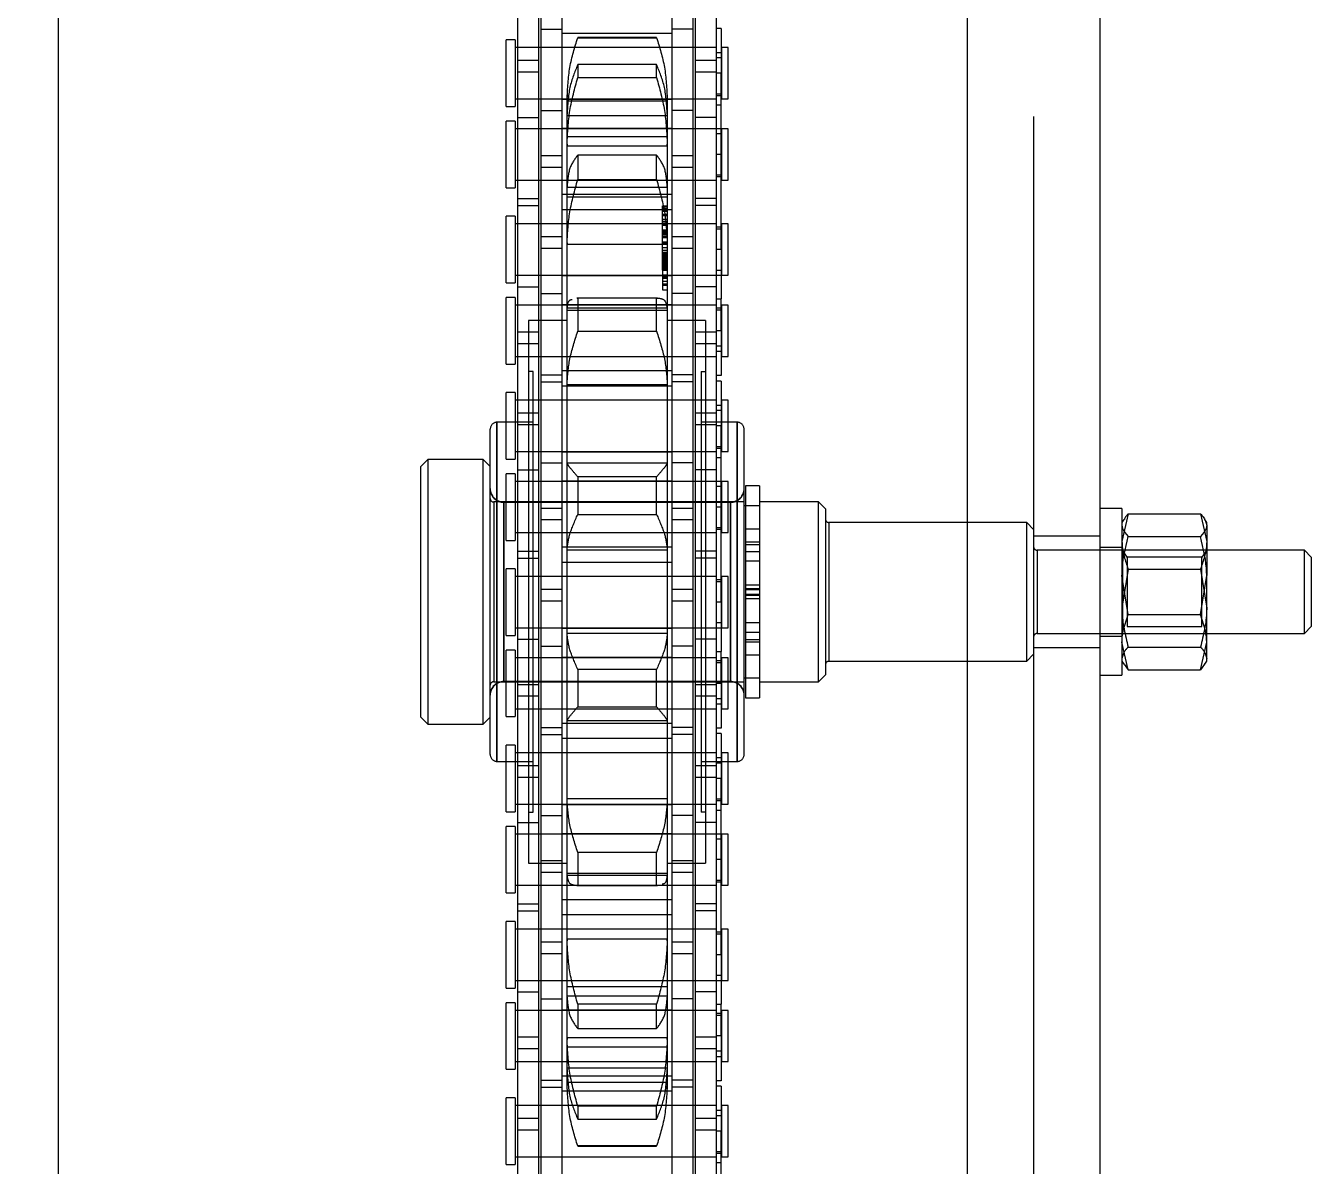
# Model space of a CAD drawing. Header units: metres. Extents: x 0 to 63075, y 0 to 44550.
# Drawn here: x 14312.8 to 14405.4, y 27588.1 to 27670.3 of the extents above; entities that cross this region are included whole.
import ezdxf

# ---------------------------------------------------------------- set-up
doc = ezdxf.new("R2010")
doc.units = ezdxf.units.M
doc.header["$LTSCALE"] = 75
doc.linetypes.add('HIDDEN2', pattern=[4.7625, 3.175, -1.5875])
for name, color, linetype in [('SDM', 7, 'Continuous'), ('SL1', 8, 'Continuous'), ('SL4', 4, 'Continuous'), ('ST1', 7, 'HIDDEN2')]:
    doc.layers.add(name, color=color, linetype=linetype)

# ---------------------------------------------------------------- blocks, each defined once
blk = doc.blocks.new('A$Cf5d57027')
at = {"layer": 'SL1'}
blk.add_ellipse((6114.57, 5011.08), major_axis=(0, 193.675), ratio=0.707107, start_param=0, end_param=3.141593, dxfattribs=at)
blk = doc.blocks.new('A$Ca53c419a')
at = {"layer": 'SL4'}
for p, q in [((1009.762, 281.235), (2334.737, 281.235)), ((1009.762, 215.76), (2334.737, 215.76)), ((2334.737, 206.235), (1009.762, 206.235)), ((1222.92, 206.235), (1222.92, 204.635)), ((1234.92, 204.635), (1234.92, 206.235)), ((1234.675, 204.635), (1222.92, 204.635)), ((1223.307, 204.188), (1225.297, 204.635)), ((1223.717, 204.471), (1223.307, 204.188)), ((1223.307, 204.188), (1223.307, 198.982)), ((1223.92, 204.635), (1223.707, 204.512)), ((1227.286, 204.188), (1230.092, 204.635)), ((1227.286, 204.188), (1227.286, 198.982)), ((1232.899, 204.188), (1232.899, 198.982)), ((1234.133, 204.512), (1233.92, 204.635)), ((1234.533, 204.188), (1234.533, 198.982)), ((1234.92, 204.635), (1234.675, 204.635)), ((1223.307, 198.982), (1225.297, 198.535)), ((1223.717, 198.699), (1223.307, 198.982)), ((1223.707, 198.658), (1223.92, 198.535)), ((1223.92, 198.535), (1225.297, 198.535)), ((1225.297, 198.535), (1230.092, 198.535)), ((1225.92, 198.535), (1225.92, 191.5)), ((1227.286, 198.982), (1230.092, 198.535)), ((1233.716, 198.535), (1230.092, 198.535)), ((1231.92, 191.5), (1231.92, 198.535)), ((1233.716, 198.535), (1233.92, 198.535)), ((1233.92, 198.535), (1234.133, 198.658)), ((1225.92, 191.5), (1226.42, 191)), ((1225.92, 191.5), (1231.92, 191.5)), ((1231.42, 191), (1226.42, 191)), ((1231.42, 191), (1231.92, 191.5))]:
    blk.add_line(p, q, dxfattribs=at)
for points, knots in [([(1225.297, 204.635), (1225.344, 204.635), (1226.016, 204.628), (1226.674, 204.4), (1227.286, 204.188)], [0, 0, 0, 0, 0.070201, 1, 1, 1, 1]), ([(1230.092, 204.635), (1230.159, 204.635), (1231.107, 204.628), (1232.035, 204.4), (1232.899, 204.188)], [0, 0, 0, 0, 0.070201, 1, 1, 1, 1]), ([(1233.716, 204.635), (1233.641, 204.628), (1233.365, 204.604), (1233.096, 204.364), (1232.899, 204.188)], [0, 0, 0, 0, 0.268634, 1, 1, 1, 1]), ([(1234.533, 204.188), (1234.464, 204.26), (1234.331, 204.4), (1234.192, 204.442), (1234.125, 204.463)], [0, 0, 0, 0, 0.512853, 1, 1, 1, 1]), ([(1225.297, 198.535), (1225.344, 198.535), (1226.016, 198.542), (1226.674, 198.77), (1227.286, 198.982)], [0, 0, 0, 0, 0.070201, 1, 1, 1, 1]), ([(1230.092, 198.535), (1230.159, 198.535), (1231.107, 198.542), (1232.035, 198.77), (1232.899, 198.982)], [0, 0, 0, 0, 0.070201, 1, 1, 1, 1]), ([(1233.716, 198.535), (1233.641, 198.542), (1233.365, 198.566), (1233.096, 198.806), (1232.899, 198.982)], [0, 0, 0, 0, 0.268634, 1, 1, 1, 1]), ([(1234.533, 198.982), (1234.464, 198.914), (1234.198, 198.652), (1233.921, 198.585), (1233.716, 198.535)], [0, 0, 0, 0, 0.257551, 1, 1, 1, 1])]:
    blk.add_open_spline(points, degree=3, knots=knots, dxfattribs=at)
at = {"layer": 'ST1'}
for p, q in [((1219.895, 255.145), (1219.395, 254.645)), ((1219.895, 255.145), (1237.945, 255.145)), ((1238.445, 254.645), (1237.945, 255.145)), ((1238.445, 254.645), (1219.395, 254.645)), ((1219.395, 254.645), (1219.395, 250.645)), ((1238.445, 250.645), (1238.445, 254.645)), ((1217.194, 250.145), (1240.646, 250.145)), ((1219.395, 250.645), (1238.445, 250.645)), ((1219.395, 250.645), (1219.895, 250.145)), ((1237.945, 250.145), (1238.445, 250.645)), ((1216.705, 249.656), (1241.135, 249.656)), ((1216.705, 249.656), (1216.705, 247.056)), ((1241.135, 249.656), (1216.705, 249.656)), ((1235.395, 249.895), (1222.445, 249.895)), ((1222.445, 249.895), (1222.445, 231.855)), ((1222.445, 249.168), (1222.445, 232.832)), ((1235.37, 249.168), (1222.47, 249.168)), ((1222.47, 232.832), (1222.47, 249.168)), ((1222.47, 249.168), (1235.37, 249.168)), ((1235.37, 249.168), (1235.37, 232.832)), ((1235.395, 231.855), (1235.395, 249.895)), ((1235.395, 232.832), (1235.395, 249.168)), ((1241.135, 247.056), (1241.135, 249.656)), ((1187.678, 249), (1192.475, 249)), ((1187.678, 249), (1187.678, 248.342)), ((1192.475, 248.342), (1187.678, 248.342)), ((1188.232, 248.342), (1188.232, 233.843)), ((1191.922, 233.843), (1191.922, 248.342)), ((1192.475, 248.342), (1192.475, 249)), ((1194.53, 249), (1199.327, 249)), ((1194.53, 249), (1194.53, 248.342)), ((1199.327, 248.342), (1194.53, 248.342)), ((1195.084, 248.342), (1195.084, 233.843)), ((1198.774, 233.843), (1198.774, 248.342)), ((1199.327, 248.342), (1199.327, 249)), ((1200.378, 249), (1205.175, 249)), ((1200.378, 249), (1200.378, 248.342)), ((1205.175, 248.342), (1200.378, 248.342)), ((1200.932, 248.342), (1200.932, 233.843)), ((1204.622, 233.843), (1204.622, 248.342)), ((1205.175, 248.342), (1205.175, 249)), ((1207.23, 249), (1212.027, 249)), ((1207.23, 249), (1207.23, 248.342)), ((1212.027, 248.342), (1207.23, 248.342)), ((1207.784, 248.342), (1207.784, 233.843)), ((1211.474, 233.843), (1211.474, 248.342)), ((1212.027, 248.342), (1212.027, 249)), ((1213.078, 249), (1217.875, 249)), ((1213.078, 249), (1213.078, 248.342)), ((1217.875, 248.342), (1213.078, 248.342)), ((1213.632, 248.342), (1213.632, 233.843)), ((1217.322, 233.843), (1217.322, 248.342)), ((1217.875, 248.342), (1217.875, 249)), ((1219.93, 249), (1224.727, 249)), ((1219.93, 249), (1219.93, 248.342)), ((1224.727, 248.342), (1219.93, 248.342)), ((1220.484, 248.342), (1220.484, 233.843)), ((1224.174, 233.843), (1224.174, 248.342)), ((1224.727, 248.342), (1224.727, 249)), ((1225.778, 249), (1230.575, 249)), ((1225.778, 249), (1225.778, 248.342)), ((1230.575, 248.342), (1225.778, 248.342)), ((1226.332, 248.342), (1226.332, 233.843)), ((1230.022, 233.843), (1230.022, 248.342)), ((1230.575, 248.342), (1230.575, 249)), ((1232.63, 249), (1237.427, 249)), ((1232.63, 249), (1232.63, 248.342)), ((1237.427, 248.342), (1232.63, 248.342)), ((1233.184, 248.342), (1233.184, 233.843)), ((1236.874, 233.843), (1236.874, 248.342)), ((1237.427, 248.342), (1237.427, 249)), ((1238.478, 249), (1243.275, 249)), ((1238.478, 249), (1238.478, 248.342)), ((1243.275, 248.342), (1238.478, 248.342)), ((1239.032, 248.342), (1239.032, 233.843)), ((1242.722, 233.843), (1242.722, 248.342)), ((1243.275, 248.342), (1243.275, 249)), ((1245.33, 249), (1250.127, 249)), ((1245.33, 249), (1245.33, 248.342)), ((1250.127, 248.342), (1245.33, 248.342)), ((1245.884, 248.342), (1245.884, 233.843)), ((1249.574, 233.843), (1249.574, 248.342)), ((1250.127, 248.342), (1250.127, 249)), ((1251.178, 249), (1255.975, 249)), ((1251.178, 249), (1251.178, 248.342)), ((1255.975, 248.342), (1251.178, 248.342)), ((1251.732, 248.342), (1251.732, 233.843)), ((1255.422, 233.843), (1255.422, 248.342)), ((1255.975, 248.342), (1255.975, 249)), ((1258.03, 249), (1262.827, 249)), ((1258.03, 249), (1258.03, 248.342)), ((1262.827, 248.342), (1258.03, 248.342)), ((1258.584, 248.342), (1258.584, 233.843)), ((1262.274, 233.843), (1262.274, 248.342)), ((1262.827, 248.342), (1262.827, 249)), ((1263.878, 249), (1268.675, 249)), ((1263.878, 249), (1263.878, 248.342)), ((1268.675, 248.342), (1263.878, 248.342)), ((1264.432, 248.342), (1264.432, 233.843)), ((1268.122, 233.843), (1268.122, 248.342)), ((1268.675, 248.342), (1268.675, 249)), ((1186.902, 248.157), (1195.997, 248.157)), ((1188.232, 248.157), (1188.232, 246.637)), ((1190.149, 246.637), (1190.149, 248.157)), ((1191.009, 248.157), (1191.009, 246.637)), ((1191.922, 246.637), (1191.922, 248.157)), ((1195.084, 248.157), (1195.084, 246.637)), ((1195.997, 248.157), (1196.857, 248.157)), ((1195.997, 246.637), (1195.997, 248.157)), ((1196.857, 248.157), (1205.952, 248.157)), ((1196.857, 248.157), (1196.857, 246.637)), ((1198.774, 246.637), (1198.774, 248.157)), ((1200.104, 248.157), (1200.104, 246.637)), ((1200.932, 248.157), (1200.932, 246.637)), ((1204.622, 246.637), (1204.622, 248.157)), ((1205.952, 248.157), (1205.952, 246.637)), ((1205.952, 248.157), (1212.302, 248.157)), ((1206.454, 248.157), (1206.454, 246.637)), ((1207.784, 248.157), (1207.784, 246.637)), ((1248.464, 247.375), (1209.376, 247.375)), ((1209.376, 247.375), (1209.376, 244.605)), ((1211.474, 246.637), (1211.474, 248.157)), ((1212.302, 248.157), (1212.302, 246.637)), ((1212.302, 248.157), (1221.397, 248.157)), ((1213.04, 247.375), (1213.04, 247.056)), ((1213.632, 248.157), (1213.632, 246.637)), ((1215.549, 246.637), (1215.549, 248.157)), ((1216.409, 248.157), (1216.409, 246.637)), ((1217.322, 246.637), (1217.322, 248.157)), ((1220.484, 248.157), (1220.484, 246.637)), ((1221.397, 248.157), (1222.257, 248.157)), ((1221.397, 246.637), (1221.397, 248.157)), ((1222.257, 248.157), (1231.352, 248.157)), ((1222.257, 248.157), (1222.257, 246.637)), ((1224.174, 246.637), (1224.174, 248.157)), ((1225.504, 248.157), (1225.504, 246.637)), ((1226.332, 248.157), (1226.332, 246.637)), ((1230.022, 246.637), (1230.022, 248.157)), ((1231.352, 248.157), (1231.352, 246.637)), ((1231.352, 248.157), (1237.702, 248.157)), ((1231.854, 248.157), (1231.854, 246.637)), ((1233.184, 248.157), (1233.184, 246.637)), ((1236.874, 246.637), (1236.874, 248.157)), ((1237.702, 248.157), (1237.702, 246.637)), ((1237.702, 248.157), (1246.797, 248.157)), ((1239.032, 248.157), (1239.032, 246.637)), ((1240.949, 246.637), (1240.949, 248.157)), ((1241.809, 248.157), (1241.809, 246.637)), ((1242.722, 246.637), (1242.722, 248.157)), ((1244.799, 247.056), (1244.799, 247.375)), ((1245.884, 248.157), (1245.884, 246.637)), ((1246.797, 248.157), (1247.657, 248.157)), ((1246.797, 246.637), (1246.797, 248.157)), ((1247.657, 248.157), (1256.752, 248.157)), ((1247.657, 248.157), (1247.657, 246.637)), ((1248.464, 244.605), (1248.464, 247.375)), ((1249.574, 246.637), (1249.574, 248.157)), ((1250.904, 248.157), (1250.904, 246.637)), ((1251.732, 248.157), (1251.732, 246.637)), ((1255.422, 246.637), (1255.422, 248.157)), ((1256.752, 248.157), (1256.752, 246.637)), ((1256.752, 248.157), (1263.102, 248.157)), ((1257.254, 248.157), (1257.254, 246.637)), ((1258.584, 248.157), (1258.584, 246.637)), ((1262.274, 246.637), (1262.274, 248.157)), ((1263.102, 248.157), (1263.102, 246.637)), ((1263.102, 248.157), (1272.197, 248.157)), ((1264.432, 248.157), (1264.432, 246.637)), ((1266.349, 246.637), (1266.349, 248.157)), ((1267.209, 248.157), (1267.209, 246.637)), ((1268.122, 246.637), (1268.122, 248.157)), ((1184.157, 246.485), (1193.252, 246.485)), ((1186.902, 246.637), (1195.997, 246.637)), ((1188.232, 246.485), (1188.232, 244.965)), ((1191.922, 244.965), (1191.922, 246.485)), ((1193.252, 246.485), (1193.252, 244.965)), ((1193.252, 246.485), (1199.602, 246.485)), ((1193.754, 246.485), (1193.754, 244.965)), ((1195.084, 246.485), (1195.084, 244.965)), ((1195.997, 246.637), (1196.857, 246.637)), ((1196.857, 246.637), (1205.952, 246.637)), ((1198.774, 244.965), (1198.774, 246.485)), ((1199.602, 246.485), (1199.602, 244.965)), ((1199.602, 246.485), (1208.697, 246.485)), ((1200.932, 246.485), (1200.932, 244.965)), ((1202.849, 244.965), (1202.849, 246.485)), ((1203.709, 246.485), (1203.709, 244.965)), ((1204.622, 244.965), (1204.622, 246.485)), ((1205.952, 246.637), (1212.302, 246.637)), ((1207.784, 246.485), (1207.784, 244.965)), ((1208.697, 246.485), (1209.557, 246.485)), ((1208.697, 244.965), (1208.697, 246.485)), ((1209.557, 246.485), (1218.652, 246.485)), ((1209.557, 246.485), (1209.557, 244.965)), ((1211.474, 244.965), (1211.474, 246.485)), ((1212.302, 246.637), (1221.397, 246.637)), ((1212.804, 246.485), (1212.804, 244.965)), ((1213.04, 247.056), (1244.799, 247.056)), ((1213.632, 246.485), (1213.632, 244.965)), ((1217.322, 244.965), (1217.322, 246.485)), ((1218.652, 246.485), (1218.652, 244.965)), ((1218.652, 246.485), (1225.002, 246.485)), ((1219.154, 246.485), (1219.154, 244.965)), ((1220.484, 246.485), (1220.484, 244.965)), ((1221.397, 246.637), (1222.257, 246.637)), ((1222.257, 246.637), (1231.352, 246.637)), ((1224.174, 244.965), (1224.174, 246.485)), ((1225.002, 246.485), (1225.002, 244.965)), ((1225.002, 246.485), (1234.097, 246.485)), ((1226.332, 246.485), (1226.332, 244.965)), ((1228.249, 244.965), (1228.249, 246.485)), ((1229.109, 246.485), (1229.109, 244.965)), ((1230.022, 244.965), (1230.022, 246.485)), ((1231.352, 246.637), (1237.702, 246.637)), ((1233.184, 246.485), (1233.184, 244.965)), ((1234.097, 246.485), (1234.957, 246.485)), ((1234.097, 244.965), (1234.097, 246.485)), ((1234.957, 246.485), (1244.052, 246.485)), ((1234.957, 246.485), (1234.957, 244.965)), ((1236.874, 244.965), (1236.874, 246.485)), ((1237.702, 246.637), (1246.797, 246.637)), ((1238.204, 246.485), (1238.204, 244.965)), ((1239.032, 246.485), (1239.032, 244.965)), ((1242.722, 244.965), (1242.722, 246.485)), ((1244.052, 246.485), (1244.052, 244.965)), ((1244.052, 246.485), (1250.402, 246.485)), ((1244.554, 246.485), (1244.554, 244.965)), ((1245.884, 246.485), (1245.884, 244.965)), ((1246.797, 246.637), (1247.657, 246.637)), ((1247.657, 246.637), (1256.752, 246.637)), ((1249.574, 244.965), (1249.574, 246.485)), ((1250.402, 246.485), (1250.402, 244.965)), ((1250.402, 246.485), (1259.497, 246.485)), ((1251.732, 246.485), (1251.732, 244.965)), ((1253.649, 244.965), (1253.649, 246.485)), ((1254.509, 246.485), (1254.509, 244.965)), ((1255.422, 244.965), (1255.422, 246.485)), ((1256.752, 246.637), (1263.102, 246.637)), ((1258.584, 246.485), (1258.584, 244.965)), ((1259.497, 246.485), (1260.357, 246.485)), ((1259.497, 244.965), (1259.497, 246.485)), ((1260.357, 246.485), (1269.452, 246.485)), ((1260.357, 246.485), (1260.357, 244.965)), ((1262.274, 244.965), (1262.274, 246.485)), ((1263.102, 246.637), (1272.197, 246.637)), ((1263.604, 246.485), (1263.604, 244.965)), ((1264.432, 246.485), (1264.432, 244.965)), ((1268.122, 244.965), (1268.122, 246.485)), ((1269.452, 246.485), (1269.452, 244.965)), ((1269.452, 246.485), (1275.802, 246.485)), ((1184.157, 244.965), (1193.252, 244.965)), ((1188.189, 237.035), (1188.189, 244.965)), ((1188.232, 244.965), (1188.232, 237.035)), ((1191.922, 237.035), (1191.922, 244.965)), ((1192.969, 244.965), (1192.969, 237.035)), ((1193.252, 244.965), (1199.602, 244.965)), ((1193.313, 244.605), (1193.453, 244.605)), ((1193.453, 244.605), (1193.58, 244.605)), ((1193.58, 244.605), (1193.453, 244.605)), ((1193.58, 237.395), (1193.58, 244.605)), ((1193.58, 244.605), (1194.51, 244.605)), ((1194.037, 237.035), (1194.037, 244.965)), ((1194.51, 244.605), (1196.675, 244.605)), ((1194.619, 237.395), (1194.619, 244.605)), ((1195.084, 244.965), (1195.084, 237.035)), ((1196.117, 237.395), (1196.117, 244.605)), ((1196.675, 244.605), (1196.803, 244.605)), ((1196.803, 244.605), (1196.675, 244.605)), ((1196.803, 237.395), (1196.803, 244.605)), ((1196.803, 244.605), (1199.717, 244.605)), ((1198.774, 237.035), (1198.774, 244.965)), ((1198.817, 244.965), (1198.817, 237.035)), ((1199.602, 244.965), (1208.697, 244.965)), ((1199.717, 244.605), (1203.785, 244.605)), ((1199.795, 237.395), (1199.795, 244.605)), ((1200.464, 237.395), (1200.464, 244.605)), ((1200.889, 237.035), (1200.889, 244.965)), ((1200.932, 244.965), (1200.932, 237.035)), ((1203.785, 244.605), (1203.901, 244.605)), ((1203.901, 244.605), (1203.785, 244.605)), ((1203.901, 237.395), (1203.901, 244.605)), ((1203.901, 244.605), (1208.446, 244.605)), ((1204.622, 237.035), (1204.622, 244.965)), ((1205.669, 244.965), (1205.669, 237.035)), ((1206.737, 237.035), (1206.737, 244.965)), ((1207.784, 244.965), (1207.784, 237.035)), ((1208.446, 244.605), (1213.928, 244.605)), ((1208.484, 237.395), (1208.484, 244.605)), ((1208.634, 237.395), (1208.634, 244.605)), ((1208.697, 244.965), (1209.557, 244.965)), ((1209.557, 244.965), (1218.652, 244.965)), ((1211.474, 237.035), (1211.474, 244.965)), ((1211.517, 244.965), (1211.517, 237.035)), ((1213.589, 237.035), (1213.589, 244.965)), ((1213.632, 244.965), (1213.632, 237.035)), ((1213.928, 244.605), (1214.016, 244.605)), ((1214.016, 237.395), (1214.016, 244.605)), ((1214.016, 244.605), (1219.638, 244.605)), ((1217.322, 237.035), (1217.322, 244.965)), ((1218.369, 244.965), (1218.369, 237.035)), ((1218.652, 244.965), (1225.002, 244.965)), ((1219.437, 237.035), (1219.437, 244.965)), ((1219.638, 237.395), (1219.638, 244.605)), ((1219.638, 244.605), (1219.644, 244.605)), ((1219.644, 244.605), (1225.878, 244.605)), ((1220.484, 244.965), (1220.484, 237.035)), ((1224.174, 237.035), (1224.174, 244.965)), ((1224.217, 244.965), (1224.217, 237.035)), ((1225.002, 244.965), (1234.097, 244.965)), ((1225.878, 244.605), (1225.928, 244.605)), ((1225.928, 237.395), (1225.928, 244.605)), ((1225.928, 244.605), (1231.912, 244.605)), ((1226.289, 237.035), (1226.289, 244.965)), ((1226.332, 244.965), (1226.332, 237.035)), ((1230.022, 237.035), (1230.022, 244.965)), ((1231.069, 244.965), (1231.069, 237.035)), ((1231.912, 237.395), (1231.912, 244.605)), ((1231.912, 244.605), (1231.962, 244.605)), ((1231.962, 244.605), (1238.196, 244.605)), ((1232.137, 237.035), (1232.137, 244.965)), ((1233.184, 244.965), (1233.184, 237.035)), ((1234.097, 244.965), (1234.957, 244.965)), ((1234.957, 244.965), (1244.052, 244.965)), ((1236.874, 237.035), (1236.874, 244.965)), ((1236.917, 244.965), (1236.917, 237.035)), ((1238.196, 244.605), (1238.202, 244.605)), ((1238.202, 237.395), (1238.202, 244.605)), ((1238.202, 244.605), (1243.824, 244.605)), ((1238.989, 237.035), (1238.989, 244.965)), ((1239.032, 244.965), (1239.032, 237.035)), ((1242.722, 237.035), (1242.722, 244.965)), ((1243.769, 244.965), (1243.769, 237.035)), ((1243.824, 237.395), (1243.824, 244.605)), ((1243.824, 244.605), (1243.912, 244.605)), ((1243.912, 244.605), (1249.394, 244.605)), ((1244.052, 244.965), (1250.402, 244.965)), ((1244.837, 237.035), (1244.837, 244.965)), ((1245.884, 244.965), (1245.884, 237.035)), ((1249.206, 244.605), (1249.206, 237.395)), ((1249.356, 237.395), (1249.356, 244.605)), ((1249.394, 244.605), (1253.939, 244.605)), ((1249.574, 237.035), (1249.574, 244.965)), ((1249.617, 244.965), (1249.617, 237.035)), ((1250.402, 244.965), (1259.497, 244.965)), ((1251.689, 237.035), (1251.689, 244.965)), ((1251.732, 244.965), (1251.732, 237.035)), ((1253.939, 237.395), (1253.939, 244.605)), ((1253.939, 244.605), (1254.055, 244.605)), ((1254.055, 244.605), (1253.939, 244.605)), ((1254.055, 244.605), (1258.123, 244.605)), ((1255.422, 237.035), (1255.422, 244.965)), ((1256.469, 244.965), (1256.469, 237.035)), ((1257.376, 244.605), (1257.376, 237.395)), ((1257.537, 237.035), (1257.537, 244.965)), ((1258.045, 237.395), (1258.045, 244.605)), ((1258.123, 244.605), (1261.037, 244.605)), ((1258.584, 244.965), (1258.584, 237.035)), ((1259.497, 244.965), (1260.357, 244.965)), ((1260.357, 244.965), (1269.452, 244.965)), ((1261.037, 237.395), (1261.037, 244.605)), ((1261.037, 244.605), (1261.165, 244.605)), ((1261.165, 244.605), (1261.037, 244.605)), ((1261.165, 244.605), (1263.33, 244.605)), ((1261.723, 244.605), (1261.723, 237.395)), ((1262.274, 237.035), (1262.274, 244.965)), ((1262.317, 244.965), (1262.317, 237.035)), ((1263.221, 237.395), (1263.221, 244.605)), ((1263.33, 244.605), (1264.26, 244.605)), ((1264.26, 237.395), (1264.26, 244.605)), ((1264.26, 244.605), (1264.387, 244.605)), ((1264.387, 244.605), (1264.26, 244.605)), ((1264.387, 244.605), (1264.527, 244.605)), ((1264.389, 237.035), (1264.389, 244.965)), ((1264.432, 244.965), (1264.432, 237.035)), ((1265.024, 244.595), (1264.527, 244.605)), ((1268.122, 237.035), (1268.122, 244.965)), ((1269.169, 244.965), (1269.169, 237.035)), ((1269.452, 244.965), (1275.802, 244.965)), ((1189.004, 243.843), (1188.98, 243.843)), ((1188.98, 243.843), (1188.98, 238.157)), ((1189.004, 238.157), (1189.004, 243.843)), ((1191.88, 243.843), (1190.942, 243.843)), ((1190.942, 243.843), (1190.942, 238.157)), ((1191.88, 238.157), (1191.88, 243.843)), ((1199.224, 243.843), (1197.461, 243.843)), ((1197.461, 243.843), (1197.461, 238.157)), ((1199.224, 238.157), (1199.224, 243.843)), ((1207.772, 243.901), (1207.772, 238.099)), ((1210.15, 243.843), (1207.774, 243.843)), ((1207.774, 243.843), (1207.774, 238.157)), ((1210.15, 238.157), (1210.15, 243.843)), ((1223.339, 243.843), (1220.638, 243.843)), ((1220.638, 243.843), (1220.638, 238.157)), ((1223.339, 238.157), (1223.339, 243.843)), ((1234.501, 243.843), (1234.501, 238.157)), ((1237.202, 243.843), (1234.501, 243.843)), ((1237.202, 238.157), (1237.202, 243.843)), ((1247.69, 243.843), (1247.69, 238.157)), ((1250.066, 243.843), (1247.69, 243.843)), ((1250.066, 243.843), (1250.051, 243.901)), ((1250.066, 238.157), (1250.066, 243.843)), ((1250.068, 238.099), (1250.068, 243.901)), ((1258.616, 243.843), (1258.616, 238.157)), ((1260.379, 243.843), (1258.616, 243.843)), ((1260.379, 238.157), (1260.379, 243.843)), ((1265.96, 243.843), (1265.96, 238.157)), ((1266.898, 243.843), (1265.96, 243.843)), ((1266.898, 238.157), (1266.898, 243.843)), ((1268.836, 243.843), (1268.836, 238.157)), ((1268.86, 243.843), (1268.836, 243.843)), ((1268.86, 238.157), (1268.86, 243.843)), ((1188.98, 238.157), (1189.004, 238.157)), ((1190.942, 238.157), (1191.88, 238.157)), ((1197.461, 238.157), (1199.224, 238.157)), ((1207.774, 238.157), (1210.15, 238.157)), ((1207.774, 238.157), (1207.789, 238.099)), ((1220.638, 238.157), (1223.339, 238.157)), ((1234.501, 238.157), (1237.202, 238.157)), ((1247.69, 238.157), (1250.066, 238.157)), ((1258.616, 238.157), (1260.379, 238.157)), ((1265.96, 238.157), (1266.898, 238.157)), ((1268.836, 238.157), (1268.86, 238.157)), ((1192.816, 237.405), (1193.313, 237.395)), ((1193.453, 237.395), (1193.313, 237.395)), ((1193.58, 237.395), (1193.453, 237.395)), ((1193.453, 237.395), (1193.58, 237.395)), ((1194.51, 237.395), (1193.58, 237.395)), ((1196.675, 237.395), (1194.51, 237.395)), ((1196.803, 237.395), (1196.675, 237.395)), ((1196.675, 237.395), (1196.803, 237.395)), ((1199.717, 237.395), (1196.803, 237.395)), ((1203.785, 237.395), (1199.717, 237.395)), ((1203.901, 237.395), (1203.785, 237.395)), ((1203.785, 237.395), (1203.901, 237.395)), ((1208.446, 237.395), (1203.901, 237.395)), ((1213.928, 237.395), (1208.446, 237.395)), ((1209.376, 237.395), (1209.376, 234.625)), ((1214.016, 237.395), (1213.928, 237.395)), ((1219.638, 237.395), (1214.016, 237.395)), ((1219.644, 237.395), (1219.638, 237.395)), ((1225.878, 237.395), (1219.644, 237.395)), ((1225.928, 237.395), (1225.878, 237.395)), ((1231.912, 237.395), (1225.928, 237.395)), ((1231.962, 237.395), (1231.912, 237.395)), ((1238.196, 237.395), (1231.962, 237.395)), ((1238.202, 237.395), (1238.196, 237.395)), ((1243.824, 237.395), (1238.202, 237.395)), ((1243.912, 237.395), (1243.824, 237.395)), ((1249.394, 237.395), (1243.912, 237.395)), ((1248.464, 234.625), (1248.464, 237.395)), ((1253.939, 237.395), (1249.394, 237.395)), ((1251.521, 237.73), (1250.681, 237.73)), ((1250.681, 237.73), (1250.681, 237.395)), ((1251.016, 237.73), (1251.016, 237.395)), ((1251.119, 237.73), (1251.119, 237.395)), ((1251.289, 237.73), (1251.289, 237.395)), ((1251.673, 237.73), (1251.521, 237.73)), ((1251.521, 237.73), (1251.521, 237.395)), ((1251.624, 237.73), (1251.624, 237.395)), ((1252.088, 237.73), (1251.673, 237.73)), ((1251.673, 237.73), (1251.673, 237.395)), ((1251.765, 237.73), (1251.765, 237.395)), ((1252.088, 237.73), (1254.517, 237.73)), ((1252.088, 237.73), (1252.088, 237.395)), ((1252.147, 237.73), (1252.147, 237.395)), ((1252.147, 237.73), (1252.147, 237.395)), ((1252.198, 237.73), (1252.198, 237.395)), ((1252.211, 237.73), (1252.211, 237.395)), ((1252.212, 237.73), (1252.212, 237.395)), ((1252.269, 237.73), (1252.269, 237.395)), ((1252.346, 237.73), (1252.346, 237.395)), ((1252.354, 237.73), (1252.354, 237.395)), ((1252.385, 237.73), (1252.385, 237.395)), ((1252.459, 237.73), (1252.459, 237.395)), ((1252.462, 237.73), (1252.462, 237.395)), ((1252.47, 237.73), (1252.47, 237.395)), ((1252.483, 237.73), (1252.483, 237.395)), ((1252.576, 237.73), (1252.576, 237.395)), ((1252.596, 237.73), (1252.596, 237.395)), ((1252.604, 237.73), (1252.604, 237.395)), ((1252.672, 237.73), (1252.672, 237.395)), ((1252.765, 237.73), (1252.765, 237.395)), ((1252.849, 237.73), (1252.849, 237.395)), ((1252.929, 237.73), (1252.929, 237.395)), ((1252.978, 237.73), (1252.978, 237.395)), ((1253.081, 237.73), (1253.081, 237.395)), ((1253.114, 237.73), (1253.114, 237.395)), ((1253.116, 237.73), (1253.116, 237.395)), ((1253.149, 237.73), (1253.149, 237.395)), ((1253.188, 237.73), (1253.188, 237.395)), ((1253.222, 237.73), (1253.222, 237.395)), ((1253.226, 237.73), (1253.226, 237.395)), ((1253.251, 237.73), (1253.251, 237.395)), ((1253.255, 237.73), (1253.255, 237.395)), ((1253.343, 237.73), (1253.343, 237.395)), ((1253.357, 237.73), (1253.357, 237.395)), ((1253.373, 237.73), (1253.373, 237.395)), ((1253.392, 237.73), (1253.392, 237.395)), ((1253.4, 237.73), (1253.4, 237.395)), ((1253.534, 237.73), (1253.534, 237.395)), ((1253.693, 237.395), (1253.693, 237.73)), ((1254.055, 237.395), (1253.939, 237.395)), ((1254.028, 237.395), (1254.028, 237.73)), ((1258.123, 237.395), (1254.055, 237.395)), ((1254.076, 237.73), (1254.076, 237.395)), ((1254.137, 237.73), (1254.137, 237.395)), ((1254.437, 237.73), (1254.437, 237.395)), ((1254.478, 237.73), (1254.478, 237.395)), ((1254.499, 237.73), (1254.499, 237.395)), ((1254.517, 237.73), (1254.907, 237.73)), ((1254.517, 237.73), (1254.517, 237.395)), ((1254.627, 237.73), (1254.627, 237.395)), ((1254.673, 237.73), (1254.673, 237.395)), ((1254.753, 237.73), (1254.753, 237.395)), ((1254.807, 237.73), (1254.807, 237.395)), ((1254.862, 237.73), (1254.862, 237.395)), ((1254.879, 237.73), (1254.879, 237.395)), ((1254.9, 237.73), (1254.9, 237.395)), ((1254.907, 237.73), (1254.907, 237.395)), ((1254.907, 237.73), (1255.755, 237.73)), ((1254.98, 237.73), (1254.98, 237.395)), ((1255.003, 237.73), (1255.003, 237.395)), ((1255.338, 237.73), (1255.338, 237.395)), ((1255.365, 237.73), (1255.365, 237.395)), ((1255.411, 237.73), (1255.411, 237.395)), ((1255.449, 237.73), (1255.449, 237.395)), ((1255.497, 237.73), (1255.497, 237.395)), ((1255.618, 237.73), (1255.618, 237.395)), ((1255.755, 237.73), (1255.755, 237.395)), ((1255.755, 237.73), (1256.037, 237.73)), ((1256.037, 237.73), (1256.121, 237.73)), ((1256.037, 237.73), (1256.037, 237.395)), ((1256.121, 237.73), (1256.121, 237.395)), ((1256.121, 237.73), (1256.446, 237.73)), ((1256.355, 237.73), (1256.355, 237.395)), ((1256.446, 237.73), (1256.482, 237.73)), ((1256.446, 237.73), (1256.446, 237.395)), ((1256.482, 237.73), (1256.482, 237.395)), ((1256.482, 237.73), (1256.689, 237.73)), ((1256.524, 237.73), (1256.524, 237.395)), ((1256.562, 237.73), (1256.562, 237.395)), ((1256.679, 237.73), (1256.679, 237.395)), ((1256.689, 237.73), (1256.689, 237.395)), ((1256.689, 237.73), (1256.724, 237.73)), ((1256.709, 237.73), (1256.709, 237.395)), ((1256.724, 237.73), (1256.724, 237.395)), ((1261.037, 237.395), (1258.123, 237.395)), ((1261.165, 237.395), (1261.037, 237.395)), ((1261.037, 237.395), (1261.165, 237.395)), ((1263.33, 237.395), (1261.165, 237.395)), ((1264.26, 237.395), (1263.33, 237.395)), ((1264.387, 237.395), (1264.26, 237.395)), ((1264.26, 237.395), (1264.387, 237.395)), ((1264.527, 237.395), (1264.387, 237.395)), ((1184.157, 237.035), (1193.252, 237.035)), ((1188.232, 237.035), (1188.232, 235.515)), ((1191.922, 235.515), (1191.922, 237.035)), ((1193.252, 235.515), (1193.252, 237.035)), ((1193.252, 237.035), (1199.602, 237.035)), ((1193.754, 235.515), (1193.754, 237.035)), ((1195.084, 237.035), (1195.084, 235.515)), ((1198.774, 235.515), (1198.774, 237.035)), ((1199.602, 235.515), (1199.602, 237.035)), ((1199.602, 237.035), (1208.697, 237.035)), ((1200.932, 237.035), (1200.932, 235.515)), ((1202.849, 235.515), (1202.849, 237.035)), ((1203.709, 237.035), (1203.709, 235.515)), ((1204.622, 235.515), (1204.622, 237.035)), ((1207.784, 237.035), (1207.784, 235.515)), ((1208.697, 237.035), (1209.557, 237.035)), ((1208.697, 235.515), (1208.697, 237.035)), ((1209.557, 237.035), (1218.652, 237.035)), ((1209.557, 237.035), (1209.557, 235.515)), ((1211.474, 235.515), (1211.474, 237.035)), ((1212.804, 235.515), (1212.804, 237.035)), ((1213.632, 237.035), (1213.632, 235.515)), ((1217.322, 235.515), (1217.322, 237.035)), ((1218.652, 235.515), (1218.652, 237.035)), ((1218.652, 237.035), (1225.002, 237.035)), ((1219.154, 235.515), (1219.154, 237.035)), ((1220.484, 237.035), (1220.484, 235.515)), ((1224.174, 235.515), (1224.174, 237.035)), ((1225.002, 235.515), (1225.002, 237.035)), ((1225.002, 237.035), (1234.097, 237.035)), ((1226.332, 237.035), (1226.332, 235.515)), ((1228.249, 235.515), (1228.249, 237.035)), ((1229.109, 237.035), (1229.109, 235.515)), ((1230.022, 235.515), (1230.022, 237.035)), ((1233.184, 237.035), (1233.184, 235.515)), ((1234.097, 237.035), (1234.957, 237.035)), ((1234.097, 235.515), (1234.097, 237.035)), ((1234.957, 237.035), (1244.052, 237.035)), ((1234.957, 237.035), (1234.957, 235.515)), ((1236.874, 235.515), (1236.874, 237.035)), ((1238.204, 235.515), (1238.204, 237.035)), ((1239.032, 237.035), (1239.032, 235.515)), ((1242.722, 235.515), (1242.722, 237.035)), ((1244.052, 235.515), (1244.052, 237.035)), ((1244.052, 237.035), (1250.402, 237.035)), ((1244.554, 235.515), (1244.554, 237.035)), ((1245.884, 237.035), (1245.884, 235.515)), ((1249.574, 235.515), (1249.574, 237.035)), ((1250.402, 235.515), (1250.402, 237.035)), ((1250.402, 237.035), (1259.497, 237.035)), ((1251.732, 237.035), (1251.732, 235.515)), ((1253.649, 235.515), (1253.649, 237.035)), ((1254.509, 237.035), (1254.509, 235.515)), ((1255.422, 235.515), (1255.422, 237.035)), ((1258.584, 237.035), (1258.584, 235.515)), ((1259.497, 237.035), (1260.357, 237.035)), ((1259.497, 235.515), (1259.497, 237.035)), ((1260.357, 237.035), (1269.452, 237.035)), ((1260.357, 237.035), (1260.357, 235.515)), ((1262.274, 235.515), (1262.274, 237.035)), ((1263.604, 235.515), (1263.604, 237.035)), ((1264.432, 237.035), (1264.432, 235.515)), ((1268.122, 235.515), (1268.122, 237.035)), ((1269.452, 235.515), (1269.452, 237.035)), ((1269.452, 237.035), (1275.802, 237.035)), ((1184.157, 235.515), (1193.252, 235.515)), ((1186.902, 235.363), (1195.997, 235.363)), ((1188.232, 235.363), (1188.232, 233.843)), ((1190.149, 233.843), (1190.149, 235.363)), ((1191.009, 235.363), (1191.009, 233.843)), ((1191.922, 233.843), (1191.922, 235.363)), ((1193.252, 235.515), (1199.602, 235.515)), ((1195.084, 235.363), (1195.084, 233.843)), ((1195.997, 235.363), (1196.857, 235.363)), ((1195.997, 233.843), (1195.997, 235.363)), ((1196.857, 235.363), (1205.952, 235.363)), ((1196.857, 235.363), (1196.857, 233.843)), ((1198.774, 233.843), (1198.774, 235.363)), ((1199.602, 235.515), (1208.697, 235.515)), ((1200.104, 233.843), (1200.104, 235.363)), ((1200.932, 235.363), (1200.932, 233.511)), ((1204.622, 233.843), (1204.622, 235.363)), ((1205.952, 233.843), (1205.952, 235.363)), ((1205.952, 235.363), (1212.302, 235.363)), ((1206.454, 233.843), (1206.454, 235.363)), ((1207.784, 235.363), (1207.784, 233.843)), ((1208.697, 235.515), (1209.557, 235.515)), ((1209.557, 235.515), (1218.652, 235.515)), ((1211.474, 233.511), (1211.474, 235.363)), ((1212.302, 233.843), (1212.302, 235.363)), ((1212.302, 235.363), (1221.397, 235.363)), ((1213.632, 235.363), (1213.632, 233.843)), ((1215.549, 233.843), (1215.549, 235.363)), ((1216.409, 235.363), (1216.409, 233.843)), ((1217.322, 233.843), (1217.322, 235.363)), ((1218.652, 235.515), (1225.002, 235.515)), ((1220.484, 235.363), (1220.484, 233.843)), ((1221.397, 235.363), (1222.257, 235.363)), ((1221.397, 233.843), (1221.397, 235.363)), ((1222.257, 235.363), (1231.352, 235.363)), ((1222.257, 235.363), (1222.257, 233.843)), ((1224.174, 233.843), (1224.174, 235.363)), ((1225.002, 235.515), (1234.097, 235.515)), ((1225.504, 233.843), (1225.504, 235.363)), ((1226.332, 235.363), (1226.332, 233.511)), ((1230.022, 233.843), (1230.022, 235.363)), ((1231.352, 233.843), (1231.352, 235.363)), ((1231.352, 235.363), (1237.702, 235.363)), ((1231.854, 233.843), (1231.854, 235.363)), ((1233.184, 235.363), (1233.184, 233.843)), ((1234.097, 235.515), (1234.957, 235.515)), ((1234.957, 235.515), (1244.052, 235.515)), ((1236.874, 233.511), (1236.874, 235.363)), ((1237.702, 233.843), (1237.702, 235.363)), ((1237.702, 235.363), (1246.797, 235.363)), ((1239.032, 235.363), (1239.032, 233.843)), ((1240.949, 233.843), (1240.949, 235.363)), ((1241.809, 235.363), (1241.809, 233.843)), ((1242.722, 233.843), (1242.722, 235.363)), ((1244.052, 235.515), (1250.402, 235.515)), ((1245.884, 235.363), (1245.884, 233.843)), ((1246.797, 235.363), (1247.657, 235.363)), ((1246.797, 233.843), (1246.797, 235.363)), ((1247.657, 235.363), (1256.752, 235.363)), ((1247.657, 235.363), (1247.657, 233.843)), ((1249.574, 233.843), (1249.574, 235.363)), ((1250.402, 235.515), (1259.497, 235.515)), ((1250.904, 233.843), (1250.904, 235.363)), ((1251.732, 235.363), (1251.732, 233.511)), ((1255.422, 233.843), (1255.422, 235.363)), ((1256.752, 233.843), (1256.752, 235.363)), ((1256.752, 235.363), (1263.102, 235.363)), ((1257.254, 233.843), (1257.254, 235.363)), ((1258.584, 235.363), (1258.584, 233.843)), ((1259.497, 235.515), (1260.357, 235.515)), ((1260.357, 235.515), (1269.452, 235.515)), ((1262.274, 233.511), (1262.274, 235.363)), ((1263.102, 233.843), (1263.102, 235.363)), ((1263.102, 235.363), (1272.197, 235.363)), ((1264.432, 235.363), (1264.432, 233.843)), ((1266.349, 233.843), (1266.349, 235.363)), ((1267.209, 235.363), (1267.209, 233.843)), ((1268.122, 233.843), (1268.122, 235.363)), ((1269.452, 235.515), (1275.802, 235.515)), ((1248.464, 234.625), (1209.376, 234.625)), ((1244.799, 234.944), (1213.04, 234.944)), ((1213.04, 234.625), (1213.04, 234.944)), ((1216.705, 234.944), (1216.705, 232.344)), ((1241.135, 232.344), (1241.135, 234.944)), ((1244.799, 234.944), (1244.799, 234.625)), ((1177.377, 233.511), (1190.077, 233.511)), ((1186.902, 233.843), (1195.997, 233.843)), ((1187.781, 233.511), (1187.781, 233.843)), ((1191.922, 233.474), (1188.232, 233.474)), ((1188.232, 233.474), (1188.232, 233)), ((1188.458, 233.511), (1188.458, 233.843)), ((1188.601, 233.843), (1188.601, 233.474)), ((1190.077, 233.511), (1190.077, 233.843)), ((1193.308, 233.511), (1190.077, 233.511)), ((1191.184, 233.511), (1191.184, 233.843)), ((1191.553, 233.474), (1191.553, 233.843)), ((1191.922, 233), (1191.922, 233.474)), ((1193.308, 233.511), (1193.308, 233.843)), ((1193.698, 233.511), (1193.698, 233.843)), ((1196.929, 233.511), (1193.698, 233.511)), ((1198.774, 233.474), (1195.084, 233.474)), ((1195.084, 233.474), (1195.084, 233)), ((1195.453, 233.843), (1195.453, 233.474)), ((1195.822, 233.511), (1195.822, 233.843)), ((1195.997, 233.843), (1196.857, 233.843)), ((1196.857, 233.843), (1205.952, 233.843)), ((1196.929, 233.511), (1196.929, 233.843)), ((1196.929, 233.511), (1199.225, 233.511)), ((1198.405, 233.474), (1198.405, 233.843)), ((1198.548, 233.511), (1198.548, 233.843)), ((1198.774, 233), (1198.774, 233.474)), ((1199.225, 233.843), (1199.225, 233.511)), ((1202.777, 233.511), (1199.225, 233.511)), ((1204.622, 233.474), (1200.932, 233.474)), ((1200.932, 233.474), (1200.932, 233)), ((1201.301, 233.843), (1201.301, 233.474)), ((1202.777, 233.511), (1202.777, 233.843)), ((1202.777, 233.511), (1215.477, 233.511)), ((1204.253, 233.474), (1204.253, 233.843)), ((1204.396, 233.511), (1204.396, 233.843)), ((1204.622, 233), (1204.622, 233.474)), ((1205.952, 233.843), (1212.302, 233.843)), ((1211.474, 233.474), (1207.784, 233.474)), ((1207.784, 233.474), (1207.784, 233)), ((1208.01, 233.511), (1208.01, 233.843)), ((1208.153, 233.843), (1208.153, 233.474)), ((1209.629, 233.511), (1209.629, 233.843)), ((1211.105, 233.474), (1211.105, 233.843)), ((1211.474, 233), (1211.474, 233.474)), ((1212.302, 233.843), (1221.397, 233.843)), ((1213.181, 233.511), (1213.181, 233.843)), ((1217.322, 233.474), (1213.632, 233.474)), ((1213.632, 233.474), (1213.632, 233)), ((1213.858, 233.511), (1213.858, 233.843)), ((1214.001, 233.843), (1214.001, 233.474)), ((1215.477, 233.511), (1215.477, 233.843)), ((1218.707, 233.511), (1215.477, 233.511)), ((1216.584, 233.511), (1216.584, 233.843)), ((1216.953, 233.474), (1216.953, 233.843)), ((1217.322, 233), (1217.322, 233.474)), ((1218.707, 233.511), (1218.707, 233.843)), ((1219.098, 233.511), (1219.098, 233.843)), ((1222.329, 233.511), (1219.098, 233.511)), ((1224.174, 233.474), (1220.484, 233.474)), ((1220.484, 233.474), (1220.484, 233)), ((1220.853, 233.843), (1220.853, 233.474)), ((1221.222, 233.511), (1221.222, 233.843)), ((1221.397, 233.843), (1222.257, 233.843)), ((1222.257, 233.843), (1231.352, 233.843)), ((1222.329, 233.511), (1222.329, 233.843)), ((1222.329, 233.511), (1224.625, 233.511)), ((1223.805, 233.474), (1223.805, 233.843)), ((1223.948, 233.511), (1223.948, 233.843)), ((1224.174, 233), (1224.174, 233.474)), ((1224.625, 233.843), (1224.625, 233.511)), ((1228.177, 233.511), (1224.625, 233.511)), ((1230.022, 233.474), (1226.332, 233.474)), ((1226.332, 233.474), (1226.332, 233)), ((1226.701, 233.843), (1226.701, 233.474)), ((1228.177, 233.511), (1228.177, 233.843)), ((1228.177, 233.511), (1240.877, 233.511)), ((1229.653, 233.474), (1229.653, 233.843)), ((1229.796, 233.511), (1229.796, 233.843)), ((1230.022, 233), (1230.022, 233.474)), ((1231.352, 233.843), (1237.702, 233.843)), ((1236.874, 233.474), (1233.184, 233.474)), ((1233.184, 233.474), (1233.184, 233)), ((1233.41, 233.511), (1233.41, 233.843)), ((1233.553, 233.843), (1233.553, 233.474)), ((1235.029, 233.511), (1235.029, 233.843)), ((1236.505, 233.474), (1236.505, 233.843)), ((1236.874, 233), (1236.874, 233.474)), ((1237.702, 233.843), (1246.797, 233.843)), ((1238.581, 233.511), (1238.581, 233.843)), ((1242.722, 233.474), (1239.032, 233.474)), ((1239.032, 233.474), (1239.032, 233)), ((1239.258, 233.511), (1239.258, 233.843)), ((1239.401, 233.843), (1239.401, 233.474)), ((1240.877, 233.511), (1240.877, 233.843)), ((1244.107, 233.511), (1240.877, 233.511)), ((1241.984, 233.511), (1241.984, 233.843)), ((1242.353, 233.474), (1242.353, 233.843)), ((1242.722, 233), (1242.722, 233.474)), ((1244.107, 233.511), (1244.107, 233.843)), ((1244.498, 233.511), (1244.498, 233.843)), ((1247.729, 233.511), (1244.498, 233.511)), ((1249.574, 233.474), (1245.884, 233.474)), ((1245.884, 233.474), (1245.884, 233)), ((1246.253, 233.843), (1246.253, 233.474)), ((1246.622, 233.511), (1246.622, 233.843)), ((1246.797, 233.843), (1247.657, 233.843)), ((1247.657, 233.843), (1256.752, 233.843)), ((1247.729, 233.511), (1247.729, 233.843)), ((1247.729, 233.511), (1250.025, 233.511)), ((1249.205, 233.474), (1249.205, 233.843)), ((1249.348, 233.511), (1249.348, 233.843)), ((1249.574, 233), (1249.574, 233.474)), ((1250.025, 233.843), (1250.025, 233.511)), ((1253.577, 233.511), (1250.025, 233.511)), ((1255.422, 233.474), (1251.732, 233.474)), ((1251.732, 233.474), (1251.732, 233)), ((1252.101, 233.843), (1252.101, 233.474)), ((1253.577, 233.511), (1253.577, 233.843)), ((1253.577, 233.511), (1266.277, 233.511)), ((1255.053, 233.474), (1255.053, 233.843)), ((1255.196, 233.511), (1255.196, 233.843)), ((1255.422, 233), (1255.422, 233.474)), ((1256.752, 233.843), (1263.102, 233.843)), ((1262.274, 233.474), (1258.584, 233.474)), ((1258.584, 233.474), (1258.584, 233)), ((1258.81, 233.511), (1258.81, 233.843)), ((1258.953, 233.843), (1258.953, 233.474)), ((1260.429, 233.511), (1260.429, 233.843)), ((1261.905, 233.474), (1261.905, 233.843)), ((1262.274, 233), (1262.274, 233.474)), ((1263.102, 233.843), (1272.197, 233.843)), ((1263.981, 233.511), (1263.981, 233.843)), ((1268.122, 233.474), (1264.432, 233.474)), ((1264.432, 233.474), (1264.432, 233)), ((1264.658, 233.511), (1264.658, 233.843)), ((1264.801, 233.843), (1264.801, 233.474)), ((1266.277, 233.511), (1266.277, 233.843)), ((1269.507, 233.511), (1266.277, 233.511)), ((1267.384, 233.511), (1267.384, 233.843)), ((1267.753, 233.474), (1267.753, 233.843)), ((1268.122, 233), (1268.122, 233.474)), ((1269.507, 233.511), (1269.507, 233.843)), ((1188.232, 233), (1191.922, 233)), ((1195.084, 233), (1198.774, 233)), ((1200.932, 233), (1204.622, 233)), ((1207.784, 233), (1211.474, 233)), ((1213.632, 233), (1217.322, 233)), ((1220.484, 233), (1224.174, 233)), ((1235.37, 232.832), (1222.47, 232.832)), ((1222.47, 232.832), (1235.37, 232.832)), ((1226.332, 233), (1230.022, 233)), ((1233.184, 233), (1236.874, 233)), ((1239.032, 233), (1242.722, 233)), ((1245.884, 233), (1249.574, 233)), ((1251.732, 233), (1255.422, 233)), ((1258.584, 233), (1262.274, 233)), ((1264.432, 233), (1268.122, 233)), ((1216.705, 232.344), (1241.135, 232.344)), ((1241.135, 232.344), (1216.705, 232.344)), ((1217.194, 231.855), (1240.646, 231.855)), ((1236.563, 231.755), (1221.277, 231.755)), ((1221.277, 231.755), (1221.277, 230.755)), ((1222.72, 231.855), (1222.72, 230.755)), ((1222.72, 231.755), (1222.72, 230.755)), ((1224.373, 231.755), (1224.373, 230.755)), ((1225.324, 231.755), (1225.324, 230.755)), ((1225.499, 231.755), (1225.499, 230.755)), ((1226.016, 231.755), (1226.016, 230.755)), ((1226.72, 231.755), (1226.72, 230.755)), ((1228.42, 230.755), (1228.42, 231.755)), ((1228.67, 231.755), (1228.67, 230.755)), ((1228.759, 231.755), (1228.759, 230.755)), ((1229.081, 231.755), (1229.081, 230.755)), ((1229.17, 231.755), (1229.17, 230.755)), ((1229.42, 231.755), (1229.42, 230.755)), ((1231.12, 230.755), (1231.12, 231.755)), ((1231.824, 231.755), (1231.824, 230.755)), ((1232.341, 231.755), (1232.341, 230.755)), ((1232.516, 231.755), (1232.516, 230.755)), ((1233.467, 231.755), (1233.467, 230.755)), ((1235.12, 230.755), (1235.12, 231.855)), ((1235.12, 230.755), (1235.12, 231.755)), ((1236.563, 230.755), (1236.563, 231.755)), ((1236.563, 230.755), (1221.277, 230.755)), ((1222.445, 230.755), (1222.445, 226.5)), ((1235.395, 226.5), (1235.395, 230.755)), ((1222.445, 226.5), (1235.395, 226.5)), ((1222.445, 226.5), (1222.945, 226)), ((1234.895, 226), (1222.945, 226)), ((1234.895, 226), (1235.395, 226.5)), ((1223.92, 225.75), (1223.92, 211.5)), ((1233.92, 225.75), (1223.967, 225.75)), ((1233.92, 211.5), (1233.92, 225.75)), ((1009.762, 215.76), (2334.737, 215.76)), ((1223.92, 211.5), (1233.92, 211.5)), ((1223.92, 211.5), (1224.42, 211)), ((1233.42, 211), (1233.92, 211.5)), ((2334.737, 210.998), (1009.762, 210.998)), ((1233.42, 211), (1224.42, 211)), ((1224.92, 210.998), (1224.92, 206.235)), ((1231.92, 210.75), (1225.92, 210.75)), ((1225.92, 210.75), (1225.92, 198.535)), ((1231.92, 198.535), (1231.92, 210.75)), ((1232.92, 206.235), (1232.92, 210.998)), ((1225.72, 206.235), (1225.72, 204.635)), ((1232.12, 204.635), (1232.12, 206.235)), ((1224.941, 204.188), (1224.941, 198.982)), ((1225.92, 204.635), (1225.92, 204.61)), ((1231.92, 204.61), (1225.92, 204.61)), ((1231.42, 204.259), (1226.42, 204.259)), ((1226.42, 204.259), (1226.42, 198.885)), ((1230.554, 204.188), (1227.748, 204.635)), ((1230.554, 204.188), (1230.554, 198.982)), ((1231.42, 204.259), (1231.92, 204.61)), ((1231.42, 198.885), (1231.42, 204.259)), ((1231.92, 204.61), (1231.92, 204.635)), ((1234.533, 204.188), (1232.543, 204.635)), ((1226.42, 198.885), (1231.318, 198.885)), ((1230.554, 198.982), (1227.748, 198.535)), ((1231.318, 198.885), (1231.42, 198.885)), ((1231.92, 198.535), (1231.42, 198.885)), ((1234.533, 198.982), (1232.543, 198.535))]:
    blk.add_line(p, q, dxfattribs=at)
for centre, radius, start, end in [((1217.194, 249.656), 0.489, 90, 180), ((1221.468, 249.168), 0.977, 0, 90), ((1221.494, 249.17), 0.975, 359.89099, 89.89057), ((1222.195, 249.895), 0.25, 0, 90), ((1236.346, 249.17), 0.975, 90.10943, 180.10901), ((1235.645, 249.895), 0.25, 90, 180), ((1236.372, 249.168), 0.977, 90, 180), ((1240.646, 249.656), 0.489, 0, 90), ((1221.468, 232.832), 0.977, 270, 0), ((1221.494, 232.83), 0.975, 270.10943, 0.10901), ((1236.346, 232.83), 0.975, 179.89099, 269.89057), ((1236.372, 232.832), 0.977, 180, 270), ((1217.194, 232.344), 0.489, 180, 270), ((1240.646, 232.344), 0.489, 270, 0), ((1223.67, 225.75), 0.25, 0, 90), ((1234.17, 225.75), 0.25, 90, 180), ((1225.67, 210.75), 0.25, 0, 90), ((1232.17, 210.75), 0.25, 90, 180)]:
    blk.add_arc(centre, radius, start, end, dxfattribs=at)
for points, knots in [([(1189.004, 243.843), (1189.697, 244.059), (1191.084, 244.492), (1192.664, 244.567), (1193.453, 244.605)], [0, 0, 0, 0, 0.500133, 1, 1, 1, 1]), ([(1194.51, 244.605), (1193.843, 244.567), (1192.506, 244.492), (1191.464, 244.059), (1190.942, 243.843)], [0, 0, 0, 0, 0.499459, 1, 1, 1, 1]), ([(1191.88, 243.843), (1192.662, 244.059), (1194.226, 244.492), (1195.859, 244.567), (1196.675, 244.605)], [0, 0, 0, 0, 0.500152, 1, 1, 1, 1]), ([(1199.717, 244.605), (1199.251, 244.567), (1198.32, 244.492), (1197.747, 244.059), (1197.461, 243.843)], [0, 0, 0, 0, 0.49948, 1, 1, 1, 1]), ([(1199.224, 243.843), (1200.001, 244.059), (1201.552, 244.492), (1203.042, 244.567), (1203.785, 244.605)], [0, 0, 0, 0, 0.5005288, 1, 1, 1, 1]), ([(1208.446, 244.605), (1208.239, 244.567), (1207.825, 244.492), (1207.791, 244.06), (1207.774, 243.843)], [0, 0, 0, 0, 0.499427, 1, 1, 1, 1]), ([(1210.15, 243.843), (1210.827, 244.059), (1212.18, 244.492), (1213.345, 244.567), (1213.928, 244.605)], [0, 0, 0, 0, 0.500514, 1, 1, 1, 1]), ([(1219.644, 244.605), (1219.721, 244.567), (1219.874, 244.492), (1220.383, 244.06), (1220.638, 243.843)], [0, 0, 0, 0, 0.499098, 1, 1, 1, 1]), ([(1223.339, 243.843), (1223.835, 244.059), (1224.826, 244.492), (1225.527, 244.567), (1225.878, 244.605)], [0, 0, 0, 0, 0.500261, 1, 1, 1, 1]), ([(1231.962, 244.605), (1232.312, 244.567), (1233.014, 244.492), (1234.005, 244.06), (1234.501, 243.843)], [0, 0, 0, 0, 0.499419, 1, 1, 1, 1]), ([(1237.202, 243.843), (1237.457, 244.059), (1237.966, 244.492), (1238.119, 244.567), (1238.196, 244.605)], [0, 0, 0, 0, 0.500133, 1, 1, 1, 1]), ([(1243.912, 244.605), (1244.495, 244.567), (1245.66, 244.492), (1247.013, 244.059), (1247.69, 243.843)], [0, 0, 0, 0, 0.499479, 1, 1, 1, 1]), ([(1249.963, 244.24), (1249.953, 244.298), (1249.908, 244.556), (1249.618, 244.584), (1249.394, 244.605)], [0, 0, 0, 0, 0.2260882, 1, 1, 1, 1]), ([(1254.055, 244.605), (1254.798, 244.567), (1256.288, 244.492), (1257.839, 244.059), (1258.616, 243.843)], [0, 0, 0, 0, 0.499464, 1, 1, 1, 1]), ([(1260.379, 243.843), (1260.093, 244.059), (1259.52, 244.492), (1258.589, 244.567), (1258.123, 244.605)], [0, 0, 0, 0, 0.500513, 1, 1, 1, 1]), ([(1261.165, 244.605), (1261.98, 244.567), (1263.613, 244.492), (1265.177, 244.06), (1265.96, 243.843)], [0, 0, 0, 0, 0.499124, 1, 1, 1, 1]), ([(1266.898, 243.843), (1266.376, 244.059), (1265.334, 244.492), (1263.997, 244.567), (1263.33, 244.605)], [0, 0, 0, 0, 0.500534, 1, 1, 1, 1]), ([(1264.387, 244.605), (1265.175, 244.567), (1266.755, 244.492), (1268.142, 244.06), (1268.836, 243.843)], [0, 0, 0, 0, 0.499098, 1, 1, 1, 1]), ([(1193.453, 237.395), (1192.665, 237.433), (1191.085, 237.508), (1189.698, 237.94), (1189.004, 238.157)], [0, 0, 0, 0, 0.499098, 1, 1, 1, 1]), ([(1190.942, 238.157), (1191.464, 237.941), (1192.506, 237.508), (1193.843, 237.433), (1194.51, 237.395)], [0, 0, 0, 0, 0.500534, 1, 1, 1, 1]), ([(1196.675, 237.395), (1195.86, 237.433), (1194.227, 237.508), (1192.663, 237.94), (1191.88, 238.157)], [0, 0, 0, 0, 0.499124, 1, 1, 1, 1]), ([(1197.461, 238.157), (1197.747, 237.941), (1198.32, 237.508), (1199.251, 237.433), (1199.717, 237.395)], [0, 0, 0, 0, 0.500513, 1, 1, 1, 1]), ([(1203.785, 237.395), (1203.042, 237.433), (1201.552, 237.508), (1200.001, 237.941), (1199.224, 238.157)], [0, 0, 0, 0, 0.499464, 1, 1, 1, 1]), ([(1213.928, 237.395), (1213.345, 237.433), (1212.18, 237.508), (1210.827, 237.941), (1210.15, 238.157)], [0, 0, 0, 0, 0.499479, 1, 1, 1, 1]), ([(1220.638, 238.157), (1220.383, 237.941), (1219.874, 237.508), (1219.721, 237.433), (1219.644, 237.395)], [0, 0, 0, 0, 0.500133, 1, 1, 1, 1]), ([(1225.878, 237.395), (1225.528, 237.433), (1224.826, 237.508), (1223.835, 237.94), (1223.339, 238.157)], [0, 0, 0, 0, 0.4994185, 1, 1, 1, 1]), ([(1234.501, 238.157), (1234.005, 237.941), (1233.014, 237.508), (1232.313, 237.433), (1231.962, 237.395)], [0, 0, 0, 0, 0.500261, 1, 1, 1, 1]), ([(1238.196, 237.395), (1238.119, 237.433), (1237.966, 237.508), (1237.457, 237.94), (1237.202, 238.157)], [0, 0, 0, 0, 0.499098, 1, 1, 1, 1]), ([(1247.69, 238.157), (1247.013, 237.941), (1245.66, 237.508), (1244.495, 237.433), (1243.912, 237.395)], [0, 0, 0, 0, 0.500514, 1, 1, 1, 1]), ([(1249.394, 237.395), (1249.601, 237.433), (1250.015, 237.508), (1250.049, 237.94), (1250.066, 238.157)], [0, 0, 0, 0, 0.499427, 1, 1, 1, 1]), ([(1258.616, 238.157), (1257.839, 237.941), (1256.288, 237.508), (1254.798, 237.433), (1254.055, 237.395)], [0, 0, 0, 0, 0.500529, 1, 1, 1, 1]), ([(1258.123, 237.395), (1258.589, 237.433), (1259.52, 237.508), (1260.093, 237.941), (1260.379, 238.157)], [0, 0, 0, 0, 0.49948, 1, 1, 1, 1]), ([(1265.96, 238.157), (1265.178, 237.941), (1263.614, 237.508), (1261.981, 237.433), (1261.165, 237.395)], [0, 0, 0, 0, 0.500152, 1, 1, 1, 1]), ([(1263.33, 237.395), (1263.997, 237.433), (1265.334, 237.508), (1266.376, 237.941), (1266.898, 238.157)], [0, 0, 0, 0, 0.499459, 1, 1, 1, 1]), ([(1268.836, 238.157), (1268.143, 237.941), (1266.756, 237.508), (1265.176, 237.433), (1264.387, 237.395)], [0, 0, 0, 0, 0.500133, 1, 1, 1, 1]), ([(1207.877, 237.76), (1207.887, 237.702), (1207.932, 237.444), (1208.222, 237.416), (1208.446, 237.395)], [0, 0, 0, 0, 0.226088, 1, 1, 1, 1]), ([(1224.941, 204.188), (1224.873, 204.256), (1224.606, 204.518), (1224.33, 204.585), (1224.124, 204.635)], [0, 0, 0, 0, 0.257551, 1, 1, 1, 1]), ([(1227.748, 204.635), (1227.681, 204.635), (1226.733, 204.628), (1225.805, 204.4), (1224.941, 204.188)], [0, 0, 0, 0, 0.070201, 1, 1, 1, 1]), ([(1232.543, 204.635), (1232.496, 204.635), (1231.824, 204.628), (1231.166, 204.4), (1230.554, 204.188)], [0, 0, 0, 0, 0.070201, 1, 1, 1, 1]), ([(1224.124, 198.535), (1224.05, 198.536), (1223.912, 198.539), (1223.778, 198.648), (1223.717, 198.699)], [0, 0, 0, 0, 0.541033, 1, 1, 1, 1]), ([(1224.941, 198.982), (1224.873, 198.914), (1224.606, 198.652), (1224.33, 198.585), (1224.124, 198.535)], [0, 0, 0, 0, 0.257551, 1, 1, 1, 1]), ([(1227.748, 198.535), (1227.681, 198.535), (1226.733, 198.542), (1225.805, 198.77), (1224.941, 198.982)], [0, 0, 0, 0, 0.070201, 1, 1, 1, 1]), ([(1232.543, 198.535), (1232.496, 198.535), (1231.824, 198.542), (1231.166, 198.77), (1230.554, 198.982)], [0, 0, 0, 0, 0.070201, 1, 1, 1, 1])]:
    blk.add_open_spline(points, degree=3, knots=knots, dxfattribs=at)

msp = doc.modelspace()

# ---------------------------------------------------------------- block references
at = {"layer": 'SDM'}
msp.add_blockref('A$Cf5d57027', (8259.513, 22502.833), dxfattribs=at)
at = {"layer": 'SDM', "rotation": 90}
msp.add_blockref('A$Ca53c419a', (14596.359, 26400.599), dxfattribs=at)

doc.saveas('drawing.dxf')
